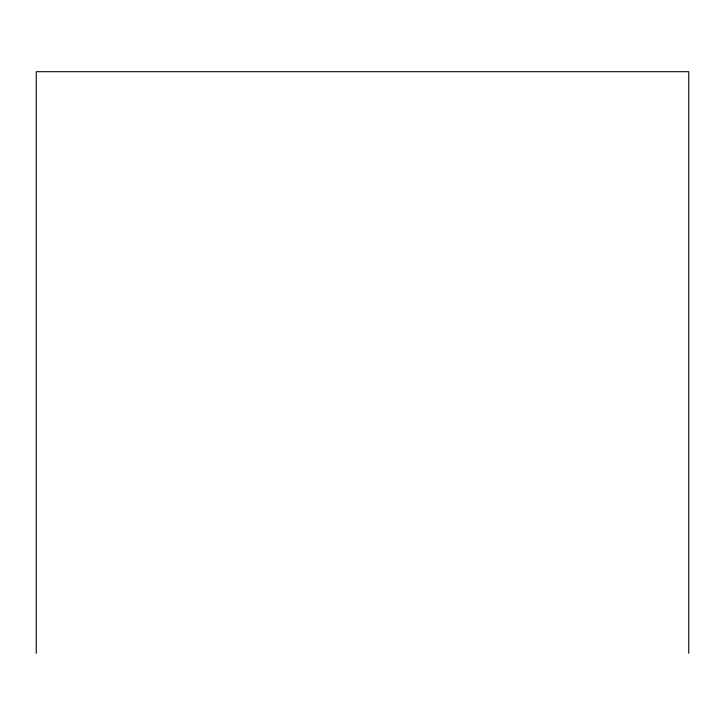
<?xml version="1.0" encoding="UTF-8"?>
<svg xmlns="http://www.w3.org/2000/svg" width="725" height="725" viewBox="0 0 725 725"><rect width="100%" height="100%" fill="white"/><g stroke="black" fill="none" stroke-linecap="round" stroke-linejoin="round"><path stroke-width="1.09" d="M688.75 653.307L688.75 71.693L36.25 71.693L36.25 653.307"/></g></svg>
